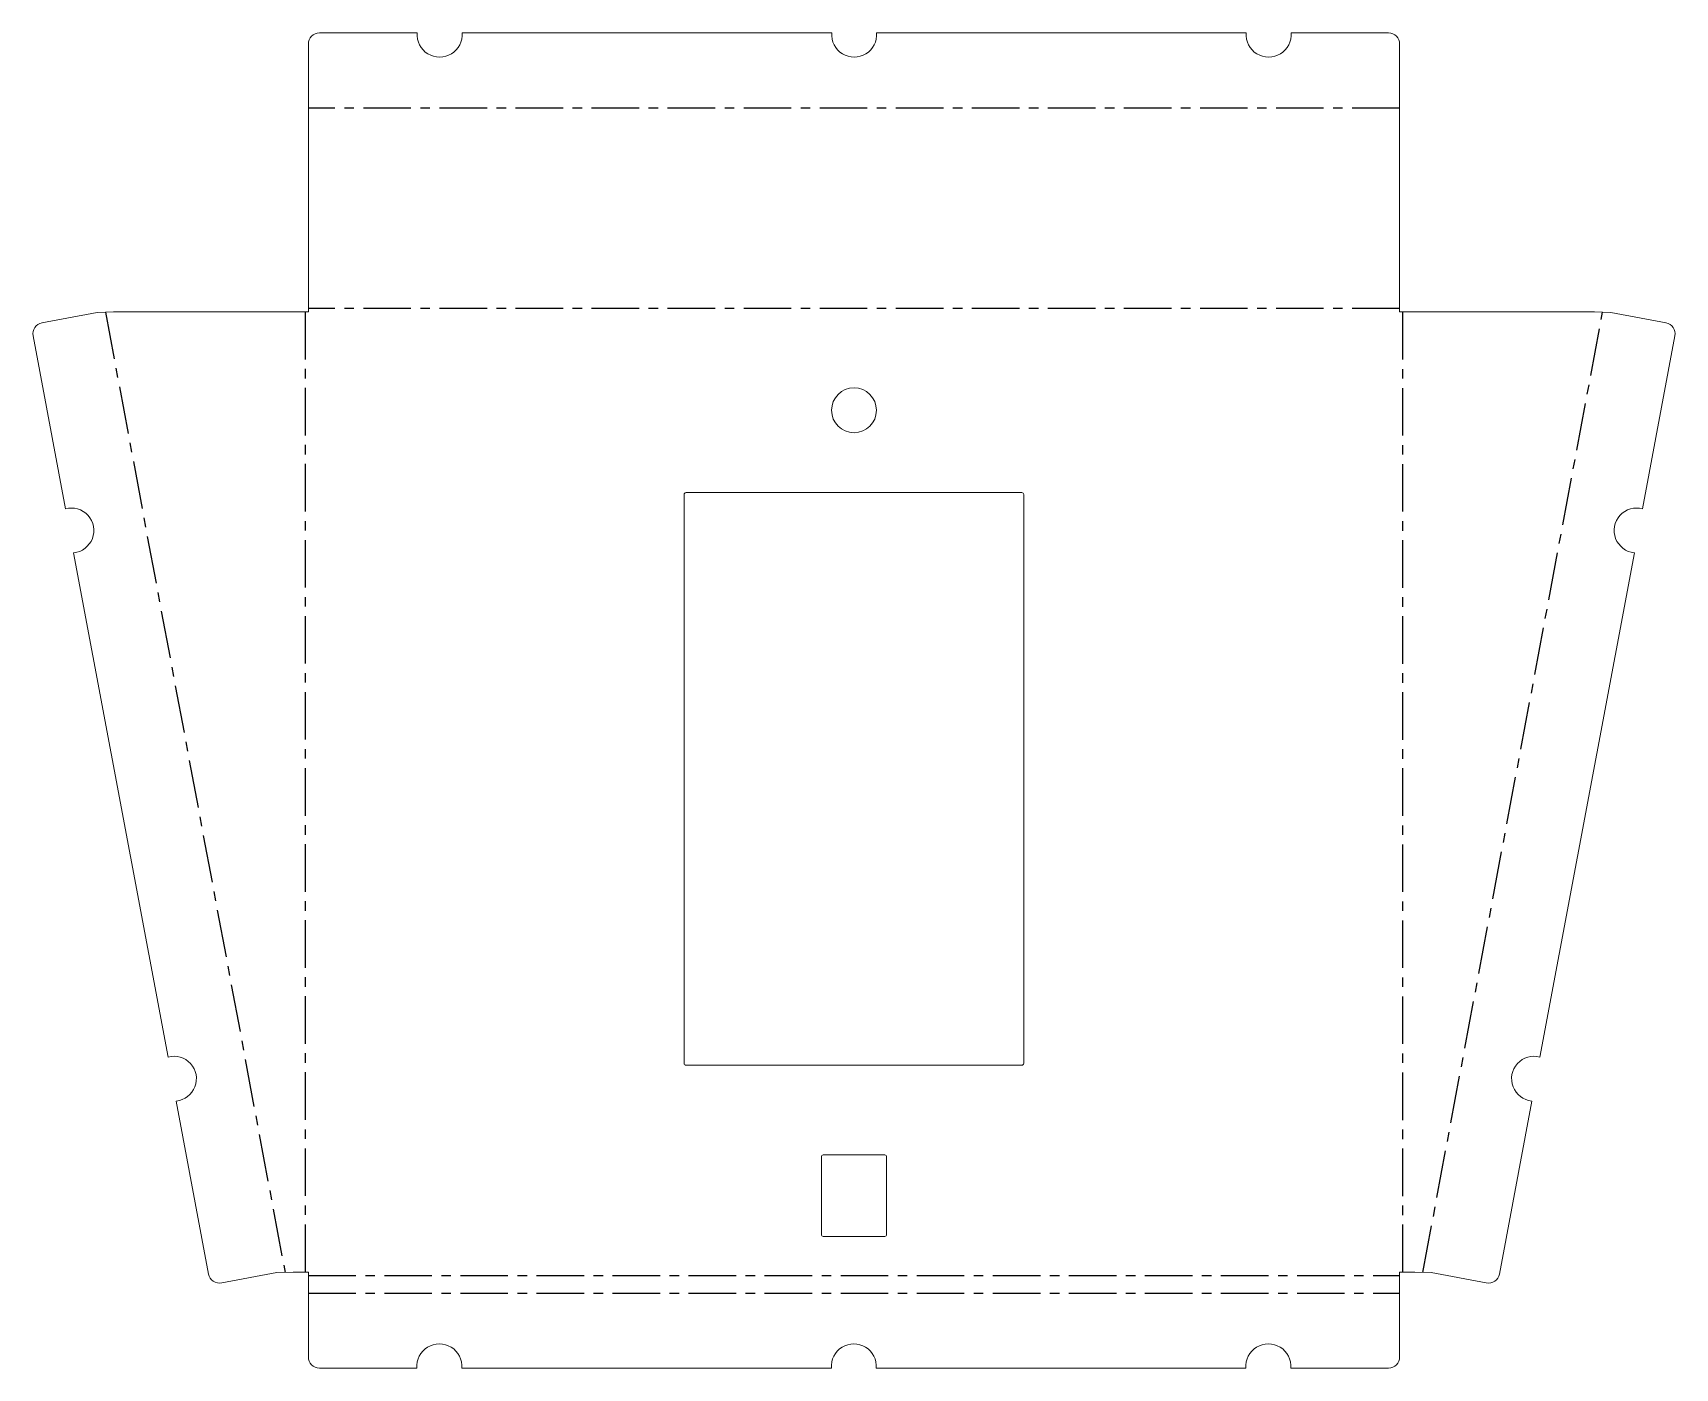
# Model space of a CAD drawing. Header units: millimetres. Extents: x -73 to 366, y -25 to 332.
import ezdxf

# ---------------------------------------------------------------- set-up
doc = ezdxf.new("R2010")
doc.units = ezdxf.units.MM
doc.linetypes.add('CENTERX2', pattern=[20.32, 12.7, -2.54, 2.54, -2.54])

msp = doc.modelspace()

# ---------------------------------------------------------------- linework, layer by layer
at = {"color": 7, "linetype": 'Continuous', "lineweight": 18}
for p, q in [((29.81, 331.86), (3.71, 331.86)), ((140.56, 331.86), (41.77, 331.86)), ((251.31, 331.86), (152.52, 331.86)), ((289.29, 331.86), (263.27, 331.86)), ((0.71, 328.86), (0.71, 257.29)), ((292.29, 257.29), (292.29, 328.86)), ((-55.71, 257.14), (-70.46, 254.38)), ((-55.71, 257.14), (-51.35, 257.29)), ((0.71, 257.29), (-51.35, 257.29)), ((292.29, 257.29), (344.35, 257.29)), ((344.35, 257.29), (348.71, 257.14)), ((363.46, 254.38), (348.71, 257.14)), ((-72.85, 250.88), (-64.2, 204.66)), ((357.2, 204.66), (365.85, 250.88)), ((101.12, 208.5), (101.12, 56.5)), ((191.37, 209), (101.62, 209)), ((191.88, 56.5), (191.88, 208.5)), ((-62, 192.91), (-36.79, 58.17)), ((329.79, 58.17), (355, 192.91)), ((101.62, 56), (191.37, 56)), ((-34.59, 46.41), (-25.94, 0.19)), ((318.94, 0.19), (327.59, 46.41)), ((137.8, 31.5), (137.8, 10.75)), ((154.7, 32), (138.3, 32)), ((155.2, 10.75), (155.2, 31.5)), ((138.3, 10.25), (154.7, 10.25)), ((-22.44, -2.2), (-7.69, 0.56)), ((-3.33, 0.71), (-7.69, 0.56)), ((0.71, 0.71), (-3.33, 0.71)), ((0.71, 0.71), (0.71, -21.96)), ((292.29, 0.71), (296.33, 0.71)), ((292.29, -21.96), (292.29, 0.71)), ((300.69, 0.56), (296.33, 0.71)), ((300.69, 0.56), (315.44, -2.2)), ((3.71, -24.96), (29.73, -24.96)), ((41.69, -24.96), (140.48, -24.96)), ((152.44, -24.96), (251.23, -24.96)), ((263.19, -24.96), (289.29, -24.96))]:
    msp.add_line(p, q, dxfattribs=at)
at = {"color": 7, "linetype": 'CENTERX2'}
for p, q in [((292.29, 311.7), (0.71, 311.7)), ((-53.53, 257.22), (-5.51, 0.63)), ((-0.16, 257.29), (-0.16, 0.71)), ((292.29, 258.16), (0.71, 258.16)), ((293.16, 0.71), (293.16, 257.29)), ((298.51, 0.63), (346.53, 257.22)), ((0.71, -0.16), (292.29, -0.16)), ((0.71, -4.95), (292.29, -4.95))]:
    msp.add_line(p, q, dxfattribs=at)
at = {"color": 7, "linetype": 'Continuous', "lineweight": 18}
msp.add_circle((146.5, 231), 6, dxfattribs=at)
for centre, radius, start, end in [((3.71, 328.86), 3, 90, 180), ((35.79, 331.36), 6, 175.2198, 4.7802), ((146.54, 331.36), 6, 175.2198, 4.7802), ((257.29, 331.36), 6, 175.2198, 4.7802), ((289.29, 328.86), 3, 360, 90), ((-69.9, 251.43), 3, 100.6, 190.6), ((362.9, 251.43), 3, 349.4, 79.4), ((101.62, 208.5), 0.5, 90, 180), ((191.37, 208.5), 0.5, 0, 90), ((-62.61, 198.88), 6, 275.8198, 105.3802), ((355.61, 198.88), 6, 74.6198, 264.1802), ((-35.2, 52.38), 6, 275.8198, 105.3802), ((328.2, 52.38), 6, 74.6198, 264.1802), ((101.62, 56.5), 0.5, 180, 270), ((191.37, 56.5), 0.5, 270, 360), ((138.3, 31.5), 0.5, 90, 180), ((154.7, 31.5), 0.5, 0, 90), ((138.3, 10.75), 0.5, 180, 270), ((154.7, 10.75), 0.5, 270, 360), ((-22.99, 0.75), 3, 190.6, 280.6), ((315.99, 0.75), 3, 259.4, 349.4), ((35.71, -24.46), 6, 355.2198, 184.7802), ((146.46, -24.46), 6, 355.2198, 184.7802), ((257.21, -24.46), 6, 355.2198, 184.7802), ((3.71, -21.96), 3, 180, 270), ((289.29, -21.96), 3, 270, 0)]:
    msp.add_arc(centre, radius, start, end, dxfattribs=at)

doc.saveas('drawing.dxf')
